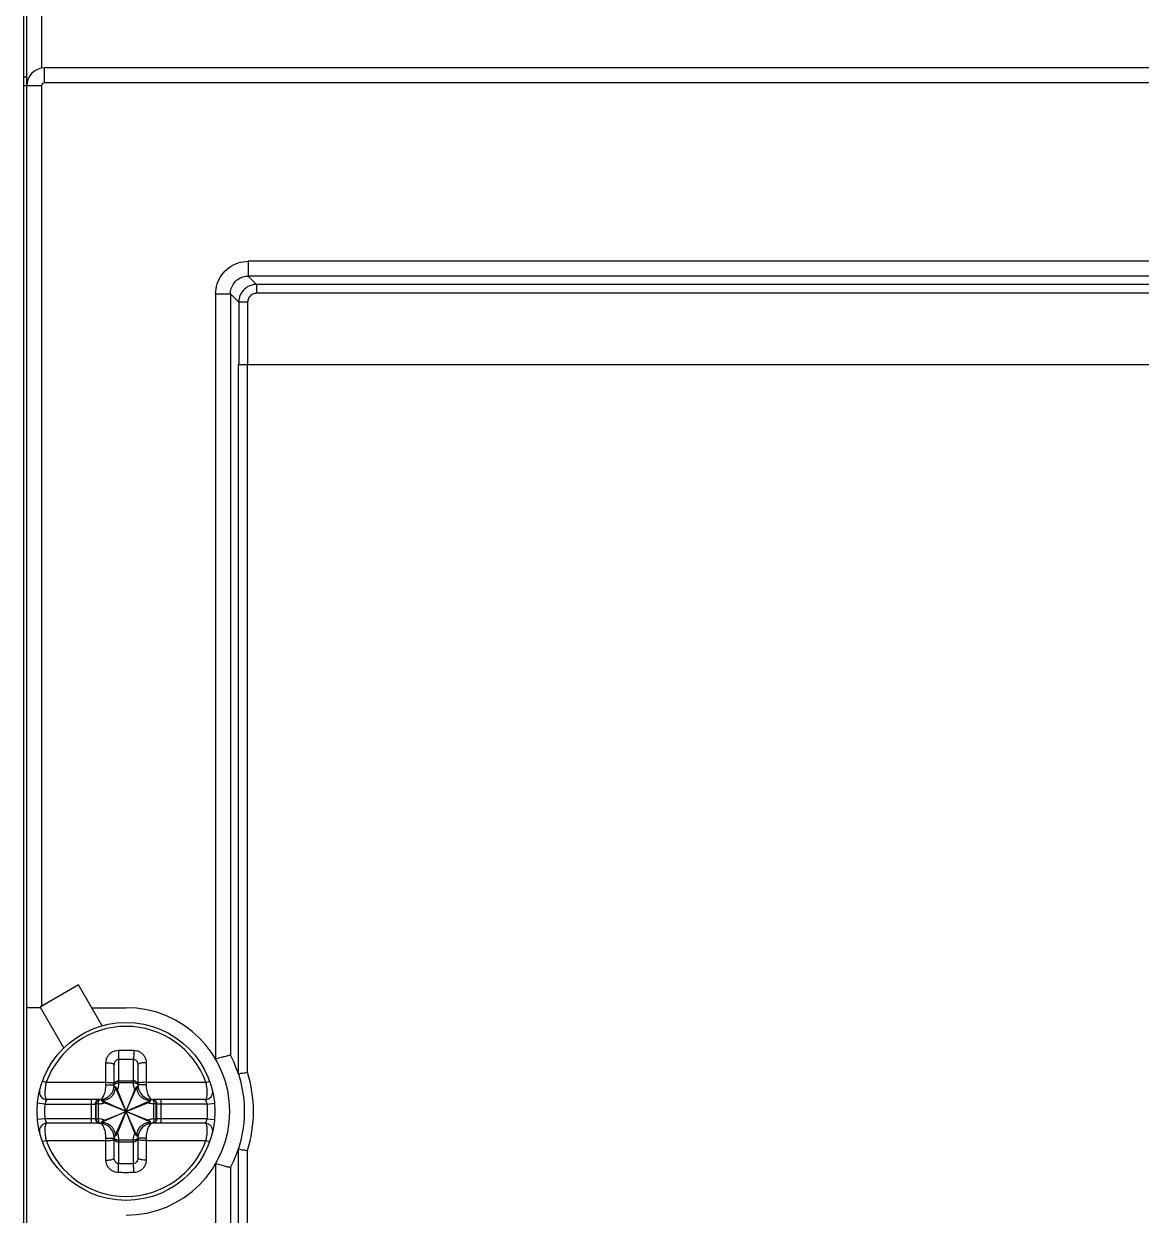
# Model space of a CAD drawing. Header units: millimetres. Extents: x -279 to 279, y -124 to 124.
# Drawn here: x -115.42 to -77.72, y 2.07 to 42.26 of the extents above; entities that cross this region are included whole.
import ezdxf

# ---------------------------------------------------------------- set-up
doc = ezdxf.new("R2010")
doc.units = ezdxf.units.MM

msp = doc.modelspace()

# ---------------------------------------------------------------- linework, layer by layer
for p, q in [((-115.324, -40.632), (-115.324, 45.567)), ((-114.824, 45.567), (-114.824, 40.76)), ((-115.423, -41.532), (-115.423, 45.186)), ((-114.724, 40.268), (-114.724, 40.768)), ((-11.424, 40.768), (-114.724, 40.768)), ((-115.423, 40.467), (-115.324, 40.467)), ((-11.424, 40.268), (-114.724, 40.268)), ((-115.324, 40.167), (-115.423, 40.167)), ((-114.824, 40.168), (-115.324, 40.168)), ((-114.824, 40.168), (-114.824, 9.119)), ((-18.296, 34.247), (-107.854, 34.247)), ((-107.572, 33.466), (-107.853, 33.747)), ((-18.294, 33.747), (-107.853, 33.747)), ((-18.575, 33.466), (-107.572, 33.466)), ((-108.952, 33.148), (-108.453, 33.148)), ((-108.952, 33.145), (-108.952, 7.335)), ((-108.453, 33.148), (-108.453, 7.465)), ((-108.172, 32.867), (-108.453, 33.148)), ((-18.575, 33.166), (-107.576, 33.166)), ((-108.172, 32.867), (-108.17, 30.768)), ((-107.872, 32.867), (-108.172, 32.867)), ((-107.872, 32.867), (-107.872, 30.768)), ((-108.18, 6.838), (-108.18, 30.768)), ((-108.18, 30.768), (-108.17, 30.768)), ((-108.155, 30.768), (-18.294, 30.768)), ((-107.881, 6.887), (-107.881, 30.768)), ((-113.574, 9.84), (-114.873, 9.09)), ((-112.776, 8.457), (-113.574, 9.84)), ((-114.86, 9.068), (-115.324, 9.068)), ((-114.873, 9.09), (-114.075, 7.707)), ((-113.128, 9.068), (-111.974, 9.068)), ((-112.224, 7.33), (-112.224, 6.598)), ((-111.724, 6.598), (-111.724, 7.33)), ((-108.452, 7.465), (-108.452, 7.464)), ((-112.374, 6.468), (-112.374, 7.141)), ((-111.574, 7.141), (-111.574, 6.468)), ((-114.67, 6.549), (-114.793, 6.594)), ((-112.652, 6.468), (-112.374, 6.468)), ((-112.224, 6.59), (-112.224, 6.528)), ((-111.724, 6.59), (-112.224, 6.59)), ((-111.723, 6.528), (-112.224, 6.528)), ((-111.724, 6.528), (-111.724, 6.59)), ((-111.295, 6.468), (-111.574, 6.468)), ((-109.278, 6.549), (-109.155, 6.594)), ((-112.34, 4.743), (-111.607, 6.393)), ((-111.607, 4.743), (-112.34, 6.393)), ((-112.267, 4.834), (-111.68, 6.301)), ((-111.68, 4.834), (-112.267, 6.301)), ((-114.712, 5.818), (-114.961, 5.841)), ((-114.712, 5.818), (-113.008, 5.818)), ((-112.874, 5.968), (-114.646, 5.968)), ((-113.142, 5.168), (-113.142, 5.968)), ((-112.997, 5.318), (-112.997, 5.818)), ((-112.991, 5.819), (-112.991, 5.317)), ((-112.913, 5.819), (-112.991, 5.819)), ((-112.913, 5.819), (-112.913, 5.317)), ((-112.799, 5.201), (-111.148, 5.935)), ((-111.148, 5.201), (-112.799, 5.935)), ((-112.707, 5.275), (-111.24, 5.861)), ((-111.24, 5.275), (-112.707, 5.861)), ((-109.301, 5.968), (-111.074, 5.968)), ((-111.034, 5.317), (-111.034, 5.819)), ((-110.956, 5.819), (-111.034, 5.819)), ((-110.956, 5.317), (-110.956, 5.819)), ((-110.95, 5.818), (-110.95, 5.318)), ((-109.235, 5.818), (-110.939, 5.818)), ((-110.805, 5.968), (-110.805, 5.168)), ((-109.235, 5.818), (-108.986, 5.841)), ((-114.712, 5.318), (-114.961, 5.295)), ((-113.008, 5.318), (-114.712, 5.318)), ((-112.991, 5.317), (-112.913, 5.317)), ((-111.034, 5.317), (-110.956, 5.317)), ((-109.235, 5.318), (-110.939, 5.318)), ((-109.235, 5.318), (-108.986, 5.295)), ((-112.874, 5.168), (-114.646, 5.168)), ((-109.301, 5.168), (-111.074, 5.168)), ((-114.67, 4.586), (-114.793, 4.542)), ((-112.652, 4.668), (-112.374, 4.668)), ((-112.374, 3.994), (-112.374, 4.668)), ((-112.224, 4.608), (-112.224, 4.545)), ((-112.224, 4.608), (-111.723, 4.608)), ((-112.224, 4.545), (-111.724, 4.545)), ((-112.224, 4.538), (-112.224, 3.806)), ((-111.724, 4.545), (-111.724, 4.608)), ((-111.724, 3.806), (-111.724, 4.538)), ((-111.574, 4.668), (-111.574, 3.994)), ((-111.295, 4.668), (-111.574, 4.668)), ((-109.278, 4.586), (-109.155, 4.542)), ((-108.18, -37.632), (-108.18, 4.298)), ((-107.881, -37.632), (-107.881, 4.249)), ((-108.952, 3.801), (-108.952, -38.609)), ((-108.453, 3.671), (-108.453, -38.612)), ((-108.452, 3.671), (-108.452, 3.671))]:
    msp.add_line(p, q)
for points in [[(-108.453, 7.465), (-108.453, 7.465), (-108.452, 7.465), (-108.452, 7.465), (-108.452, 7.465), (-108.452, 7.465), (-108.452, 7.465), (-108.452, 7.465), (-108.452, 7.465)], [(-108.453, 3.671), (-108.453, 3.671), (-108.452, 3.671), (-108.452, 3.671), (-108.452, 3.671), (-108.452, 3.671), (-108.452, 3.671), (-108.452, 3.671), (-108.452, 3.671)]]:
    msp.add_lwpolyline(points)
msp.add_circle((-111.974, 5.568), 3)
for centre, radius, start, end in [((-114.724, 40.168), 0.6, 90, 180), ((-114.724, 40.168), 0.1, 90, 180), ((-111.974, 5.568), 3.5, -90, 90), ((-111.974, 5.568), 2.869, 20.0037, 159.9963), ((-111.974, 5.568), 4, -28.3024, 28.3024), ((-111.974, 5.568), 4.3, -17.8612, 17.8613), ((-112.874, 6.468), 0.5, -90, 0), ((-111.074, 6.468), 0.5, 180, -90), ((-114.646, 6.218), 0.25, 166.328, -90), ((-109.301, 6.218), 0.25, -90, 13.672), ((-111.974, 5.568), 2.75, 174.7841, -174.7841), ((-111.974, 5.568), 2.75, -5.2159, 5.2159), ((-114.646, 4.918), 0.25, 90, -166.328), ((-112.874, 4.668), 0.5, 0, 90), ((-111.074, 4.668), 0.5, 90, 180), ((-109.301, 4.918), 0.25, -13.672, 90), ((-111.974, 5.568), 2.869, -159.9963, -20.0037)]:
    msp.add_arc(centre, radius, start, end)
for points, knots in [([(-108.952, 33.145), (-108.952, 33.259), (-108.917, 33.489), (-108.759, 33.802), (-108.51, 34.052), (-108.198, 34.211), (-107.967, 34.246), (-107.854, 34.247)], [0, 0, 0, 0, 0.340742, 0.686875, 1.034783, 1.380989, 1.721208, 1.721208, 1.721208, 1.721208]), ([(-107.856, 34.247), (-107.856, 34.184), (-107.855, 34.069), (-107.855, 33.917), (-107.853, 33.813), (-107.855, 33.762), (-107.853, 33.747)], [0, 0, 0, 0, 0.1862956, 0.3457623, 0.4554383, 0.4995353, 0.4995353, 0.4995353, 0.4995353]), ([(-108.453, 33.148), (-108.453, 33.209), (-108.433, 33.335), (-108.347, 33.506), (-108.211, 33.642), (-108.04, 33.728), (-107.915, 33.747), (-107.853, 33.747)], [0, 0, 0, 0, 0.1850432, 0.3743131, 0.564405, 0.7535797, 0.9383184, 0.9383184, 0.9383184, 0.9383184]), ([(-107.572, 33.466), (-107.615, 33.466), (-107.705, 33.456), (-107.834, 33.412), (-107.953, 33.336), (-108.052, 33.235), (-108.123, 33.116), (-108.163, 32.991), (-108.172, 32.907), (-108.172, 32.867)], [0, 0, 0, 0, 0.1294934, 0.266502, 0.4073563, 0.5485836, 0.6867645, 0.818265, 0.9393523, 0.9393523, 0.9393523, 0.9393523]), ([(-107.572, 33.466), (-107.572, 33.457), (-107.572, 33.427), (-107.572, 33.364), (-107.572, 33.273), (-107.574, 33.204), (-107.575, 33.166)], [0, 0, 0, 0, 0.0264935, 0.0921096, 0.1876618, 0.2997525, 0.2997525, 0.2997525, 0.2997525]), ([(-107.576, 33.166), (-107.597, 33.166), (-107.641, 33.161), (-107.705, 33.138), (-107.764, 33.101), (-107.813, 33.05), (-107.848, 32.991), (-107.868, 32.929), (-107.872, 32.887), (-107.872, 32.867)], [0, 0, 0, 0, 0.0642759, 0.1323939, 0.2022744, 0.2723046, 0.3408869, 0.4062541, 0.466592, 0.466592, 0.466592, 0.466592]), ([(-112.652, 7.21), (-112.652, 7.246), (-112.642, 7.32), (-112.599, 7.422), (-112.531, 7.51), (-112.443, 7.578), (-112.342, 7.62), (-112.27, 7.631), (-112.234, 7.632)], [0, 0, 0, 0, 0.1098057, 0.2199669, 0.3301188, 0.4394918, 0.54796, 0.6552349, 0.6552349, 0.6552349, 0.6552349]), ([(-112.374, 7.141), (-112.374, 7.157), (-112.37, 7.189), (-112.355, 7.234), (-112.331, 7.273), (-112.299, 7.303), (-112.263, 7.323), (-112.237, 7.329), (-112.224, 7.33)], [0, 0, 0, 0, 0.0478248, 0.0950374, 0.140642, 0.1838674, 0.2247332, 0.2637193, 0.2637193, 0.2637193, 0.2637193]), ([(-112.234, 7.632), (-112.176, 7.633), (-112.06, 7.635), (-111.887, 7.635), (-111.771, 7.633), (-111.713, 7.632)], [0, 0, 0, 0, 0.1736504, 0.3480313, 0.5216824, 0.5216824, 0.5216824, 0.5216824]), ([(-112.234, 7.632), (-112.234, 7.604), (-112.233, 7.546), (-112.231, 7.464), (-112.228, 7.392), (-112.225, 7.348), (-112.224, 7.33)], [0, 0, 0, 0, 0.0855535, 0.1711448, 0.2464505, 0.3023986, 0.3023986, 0.3023986, 0.3023986]), ([(-112.224, 7.33), (-112.168, 7.331), (-112.057, 7.333), (-111.89, 7.333), (-111.779, 7.331), (-111.724, 7.33)], [0, 0, 0, 0, 0.1664766, 0.3334814, 0.5000358, 0.5000358, 0.5000358, 0.5000358]), ([(-111.713, 7.632), (-111.713, 7.604), (-111.714, 7.546), (-111.716, 7.464), (-111.719, 7.392), (-111.722, 7.348), (-111.724, 7.33)], [0, 0, 0, 0, 0.0855532, 0.1711444, 0.2464499, 0.3023976, 0.3023976, 0.3023976, 0.3023976]), ([(-111.724, 7.33), (-111.711, 7.329), (-111.684, 7.323), (-111.648, 7.303), (-111.616, 7.273), (-111.592, 7.234), (-111.577, 7.189), (-111.574, 7.157), (-111.574, 7.141)], [0, 0, 0, 0, 0.0389363, 0.079745, 0.1230044, 0.1686166, 0.2158708, 0.2637194, 0.2637194, 0.2637194, 0.2637194]), ([(-111.713, 7.632), (-111.677, 7.631), (-111.605, 7.62), (-111.504, 7.578), (-111.417, 7.51), (-111.349, 7.422), (-111.305, 7.32), (-111.295, 7.246), (-111.295, 7.21)], [0, 0, 0, 0, 0.1071405, 0.2154647, 0.3249364, 0.4351139, 0.5453754, 0.6552346, 0.6552346, 0.6552346, 0.6552346]), ([(-108.453, 7.465), (-108.468, 7.461), (-108.52, 7.448), (-108.626, 7.421), (-108.777, 7.382), (-108.891, 7.351), (-108.952, 7.335)], [0, 0, 0, 0, 0.0469811, 0.1622253, 0.3268584, 0.5162976, 0.5162976, 0.5162976, 0.5162976]), ([(-112.652, 6.549), (-112.652, 6.617), (-112.652, 6.758), (-112.652, 6.978), (-112.652, 7.13), (-112.652, 7.21)], [0, 0, 0, 0, 0.2031864, 0.4228029, 0.6601804, 0.6601804, 0.6601804, 0.6601804]), ([(-112.652, 7.21), (-112.624, 7.21), (-112.57, 7.21), (-112.495, 7.202), (-112.434, 7.187), (-112.392, 7.171), (-112.374, 7.15), (-112.374, 7.141)], [0, 0, 0, 0, 0.0836628, 0.1615778, 0.2259129, 0.271165, 0.2978123, 0.2978123, 0.2978123, 0.2978123]), ([(-111.295, 7.21), (-111.323, 7.21), (-111.377, 7.21), (-111.452, 7.202), (-111.513, 7.187), (-111.555, 7.171), (-111.574, 7.15), (-111.574, 7.141)], [0, 0, 0, 0, 0.0836627, 0.1615774, 0.2259123, 0.2711642, 0.2978116, 0.2978116, 0.2978116, 0.2978116]), ([(-111.295, 7.21), (-111.295, 7.13), (-111.295, 6.978), (-111.295, 6.758), (-111.295, 6.617), (-111.295, 6.549)], [0, 0, 0, 0, 0.2381418, 0.4575888, 0.6601804, 0.6601804, 0.6601804, 0.6601804]), ([(-108.18, 6.838), (-108.176, 6.824), (-108.104, 6.87), (-108.022, 6.854), (-107.93, 6.879), (-107.881, 6.887)], [0, 0, 0, 0, 0.0438088, 0.1535053, 0.3036816, 0.3036816, 0.3036816, 0.3036816]), ([(-114.67, 6.549), (-114.679, 6.509), (-114.694, 6.429), (-114.709, 6.311), (-114.715, 6.202), (-114.712, 6.108), (-114.699, 6.036), (-114.682, 5.986), (-114.656, 5.968), (-114.646, 5.968)], [0, 0, 0, 0, 0.1235728, 0.2445592, 0.3560264, 0.4513325, 0.5252916, 0.5755898, 0.6074797, 0.6074797, 0.6074797, 0.6074797]), ([(-112.652, 6.549), (-112.727, 6.549), (-112.882, 6.549), (-113.122, 6.549), (-113.382, 6.549), (-113.667, 6.549), (-113.979, 6.549), (-114.316, 6.549), (-114.549, 6.549), (-114.67, 6.549)], [0, 0, 0, 0, 0.226677, 0.462883, 0.720889, 1.006032, 1.318365, 1.65611, 2.01782, 2.01782, 2.01782, 2.01782]), ([(-112.874, 5.968), (-112.856, 5.968), (-112.817, 5.981), (-112.769, 6.026), (-112.728, 6.092), (-112.694, 6.174), (-112.67, 6.267), (-112.655, 6.366), (-112.652, 6.434), (-112.652, 6.468)], [0, 0, 0, 0, 0.0524925, 0.117083, 0.1951302, 0.2843041, 0.3811799, 0.4817579, 0.5846488, 0.5846488, 0.5846488, 0.5846488]), ([(-112.652, 6.549), (-112.624, 6.55), (-112.57, 6.549), (-112.496, 6.545), (-112.434, 6.536), (-112.397, 6.528), (-112.374, 6.515), (-112.374, 6.509)], [0, 0, 0, 0, 0.0836565, 0.1612525, 0.224407, 0.2666916, 0.2861967, 0.2861967, 0.2861967, 0.2861967]), ([(-112.652, 6.468), (-112.652, 6.482), (-112.652, 6.509), (-112.652, 6.536), (-112.652, 6.549)], [0, 0, 0, 0, 0.04087318, 0.081449, 0.081449, 0.081449, 0.081449]), ([(-112.374, 6.462), (-112.373, 6.47), (-112.369, 6.48), (-112.362, 6.487), (-112.36, 6.489)], [0, 0, 0, 0, 0.02191237, 0.03052101, 0.03052101, 0.03052101, 0.03052101]), ([(-112.372, 6.485), (-112.37, 6.496), (-112.365, 6.513), (-112.357, 6.528), (-112.353, 6.533)], [0, 0, 0, 0, 0.03428379, 0.05182174, 0.05182174, 0.05182174, 0.05182174]), ([(-112.37, 6.489), (-112.369, 6.493), (-112.366, 6.502), (-112.362, 6.51), (-112.36, 6.514)], [0, 0, 0, 0, 0.01378514, 0.02765049, 0.02765049, 0.02765049, 0.02765049]), ([(-112.353, 6.533), (-112.347, 6.543), (-112.326, 6.566), (-112.281, 6.591), (-112.243, 6.598), (-112.224, 6.598)], [0, 0, 0, 0, 0.0359462, 0.0921698, 0.1504178, 0.1504178, 0.1504178, 0.1504178]), ([(-112.353, 6.526), (-112.351, 6.53), (-112.339, 6.546), (-112.312, 6.568), (-112.27, 6.586), (-112.239, 6.591), (-112.224, 6.59)], [0, 0, 0, 0, 0.0142204, 0.0579784, 0.1035325, 0.1499962, 0.1499962, 0.1499962, 0.1499962]), ([(-112.353, 6.496), (-112.351, 6.498), (-112.338, 6.506), (-112.31, 6.518), (-112.269, 6.526), (-112.239, 6.528), (-112.224, 6.528)], [0, 0, 0, 0, 0.0103374, 0.0465112, 0.0892018, 0.1354947, 0.1354947, 0.1354947, 0.1354947]), ([(-112.224, 6.528), (-112.224, 6.502), (-112.228, 6.45), (-112.242, 6.374), (-112.258, 6.325), (-112.267, 6.301)], [0, 0, 0, 0, 0.0774682, 0.154588, 0.2314006, 0.2314006, 0.2314006, 0.2314006]), ([(-112.224, 6.598), (-112.224, 6.597), (-112.224, 6.594), (-112.224, 6.592), (-112.224, 6.59)], [0, 0, 0, 0, 0.003688552, 0.007377923, 0.007377923, 0.007377923, 0.007377923]), ([(-111.724, 6.59), (-111.724, 6.592), (-111.724, 6.594), (-111.724, 6.597), (-111.724, 6.598)], [0, 0, 0, 0, 0.003689407, 0.007377939, 0.007377939, 0.007377939, 0.007377939]), ([(-111.594, 6.533), (-111.6, 6.543), (-111.621, 6.566), (-111.666, 6.591), (-111.704, 6.598), (-111.724, 6.598)], [0, 0, 0, 0, 0.0359462, 0.0921698, 0.1504178, 0.1504178, 0.1504178, 0.1504178]), ([(-111.594, 6.527), (-111.597, 6.531), (-111.608, 6.546), (-111.635, 6.568), (-111.677, 6.586), (-111.708, 6.591), (-111.724, 6.59)], [0, 0, 0, 0, 0.0141573, 0.0577532, 0.1031411, 0.1496209, 0.1496209, 0.1496209, 0.1496209]), ([(-111.594, 6.495), (-111.596, 6.497), (-111.609, 6.506), (-111.637, 6.518), (-111.678, 6.526), (-111.708, 6.527), (-111.724, 6.528)], [0, 0, 0, 0, 0.0103421, 0.046671, 0.0894882, 0.1357595, 0.1357595, 0.1357595, 0.1357595]), ([(-111.68, 6.301), (-111.689, 6.325), (-111.705, 6.374), (-111.72, 6.45), (-111.723, 6.502), (-111.723, 6.528)], [0, 0, 0, 0, 0.076826, 0.1539298, 0.2313993, 0.2313993, 0.2313993, 0.2313993]), ([(-111.575, 6.485), (-111.577, 6.496), (-111.582, 6.513), (-111.59, 6.528), (-111.594, 6.533)], [0, 0, 0, 0, 0.03428379, 0.05182174, 0.05182174, 0.05182174, 0.05182174]), ([(-111.577, 6.489), (-111.578, 6.493), (-111.581, 6.502), (-111.585, 6.511), (-111.587, 6.515)], [0, 0, 0, 0, 0.01365938, 0.02745435, 0.02745435, 0.02745435, 0.02745435]), ([(-111.574, 6.462), (-111.574, 6.47), (-111.578, 6.48), (-111.584, 6.487), (-111.586, 6.489)], [0, 0, 0, 0, 0.0217285, 0.03022503, 0.03022503, 0.03022503, 0.03022503]), ([(-111.295, 6.549), (-111.323, 6.55), (-111.377, 6.549), (-111.451, 6.545), (-111.514, 6.536), (-111.551, 6.528), (-111.574, 6.515), (-111.574, 6.509)], [0, 0, 0, 0, 0.0836553, 0.1612503, 0.2244043, 0.2666891, 0.2861948, 0.2861948, 0.2861948, 0.2861948]), ([(-111.295, 6.549), (-111.295, 6.536), (-111.295, 6.509), (-111.295, 6.482), (-111.295, 6.468)], [0, 0, 0, 0, 0.04057582, 0.081449, 0.081449, 0.081449, 0.081449]), ([(-109.278, 6.549), (-109.383, 6.549), (-109.589, 6.549), (-109.889, 6.549), (-110.169, 6.549), (-110.431, 6.549), (-110.672, 6.549), (-110.893, 6.549), (-111.099, 6.549), (-111.231, 6.549), (-111.295, 6.549)], [0, 0, 0, 0, 0.317355, 0.617063, 0.898371, 1.160025, 1.401105, 1.621632, 1.824629, 2.01782, 2.01782, 2.01782, 2.01782]), ([(-111.295, 6.468), (-111.295, 6.434), (-111.292, 6.366), (-111.277, 6.267), (-111.253, 6.174), (-111.22, 6.092), (-111.178, 6.026), (-111.13, 5.981), (-111.091, 5.968), (-111.074, 5.968)], [0, 0, 0, 0, 0.1028909, 0.2034689, 0.3003448, 0.3895186, 0.4675659, 0.5321559, 0.5846489, 0.5846489, 0.5846489, 0.5846489]), ([(-109.301, 5.968), (-109.291, 5.968), (-109.265, 5.986), (-109.248, 6.036), (-109.236, 6.108), (-109.233, 6.202), (-109.238, 6.311), (-109.253, 6.429), (-109.269, 6.509), (-109.278, 6.549)], [0, 0, 0, 0, 0.0318858, 0.0821635, 0.1560971, 0.2514174, 0.3629358, 0.4839241, 0.6074801, 0.6074801, 0.6074801, 0.6074801]), ([(-112.344, 6.393), (-112.342, 6.362), (-112.345, 6.302), (-112.369, 6.219), (-112.404, 6.149), (-112.445, 6.092), (-112.489, 6.047), (-112.534, 6.012), (-112.579, 5.986), (-112.621, 5.966), (-112.664, 5.952), (-112.707, 5.942), (-112.752, 5.937), (-112.783, 5.937), (-112.799, 5.938)], [0, 0, 0, 0, 0.0938287, 0.1793635, 0.2565216, 0.3261378, 0.3893163, 0.4459716, 0.4967598, 0.5432983, 0.5873596, 0.6307739, 0.6753898, 0.7230868, 0.7230868, 0.7230868, 0.7230868]), ([(-112.343, 6.393), (-112.35, 6.393), (-112.361, 6.392), (-112.374, 6.39), (-112.38, 6.385), (-112.381, 6.383)], [0, 0, 0, 0, 0.01982656, 0.03310502, 0.0405854, 0.0405854, 0.0405854, 0.0405854]), ([(-112.267, 6.301), (-112.271, 6.311), (-112.279, 6.33), (-112.293, 6.354), (-112.308, 6.373), (-112.323, 6.387), (-112.335, 6.392), (-112.34, 6.393)], [0, 0, 0, 0, 0.0317573, 0.0600928, 0.0842418, 0.1044154, 0.1210995, 0.1210995, 0.1210995, 0.1210995]), ([(-111.607, 6.393), (-111.612, 6.392), (-111.624, 6.387), (-111.639, 6.373), (-111.654, 6.354), (-111.668, 6.33), (-111.676, 6.311), (-111.68, 6.301)], [0, 0, 0, 0, 0.0166543, 0.0368369, 0.0609853, 0.0893813, 0.1210997, 0.1210997, 0.1210997, 0.1210997]), ([(-111.148, 5.938), (-111.179, 5.937), (-111.239, 5.94), (-111.321, 5.963), (-111.391, 5.997), (-111.448, 6.038), (-111.493, 6.082), (-111.528, 6.127), (-111.555, 6.171), (-111.575, 6.214), (-111.589, 6.257), (-111.599, 6.301), (-111.604, 6.346), (-111.604, 6.377), (-111.603, 6.393)], [0, 0, 0, 0, 0.09286, 0.1779133, 0.2548012, 0.3242883, 0.3874546, 0.4441567, 0.4950951, 0.5418647, 0.5862252, 0.629993, 0.6749988, 0.7231162, 0.7231162, 0.7231162, 0.7231162]), ([(-111.566, 6.383), (-111.567, 6.385), (-111.573, 6.39), (-111.586, 6.392), (-111.597, 6.393), (-111.603, 6.393)], [0, 0, 0, 0, 0.00743743, 0.02062358, 0.04002973, 0.04002973, 0.04002973, 0.04002973]), ([(-114.646, 5.968), (-114.646, 5.967), (-114.648, 5.964), (-114.651, 5.959), (-114.656, 5.951), (-114.663, 5.94), (-114.671, 5.925), (-114.681, 5.905), (-114.692, 5.88), (-114.703, 5.851), (-114.709, 5.829), (-114.712, 5.818)], [0, 0, 0, 0, 0.0039486, 0.0094157, 0.0182851, 0.0310674, 0.0483578, 0.0705441, 0.0977069, 0.1294594, 0.1648516, 0.1648516, 0.1648516, 0.1648516]), ([(-113.008, 5.818), (-113.008, 5.837), (-113.001, 5.876), (-112.972, 5.926), (-112.927, 5.96), (-112.891, 5.968), (-112.874, 5.968)], [0, 0, 0, 0, 0.0583066, 0.1150187, 0.169396, 0.2220596, 0.2220596, 0.2220596, 0.2220596]), ([(-113.008, 5.818), (-113.006, 5.818), (-113.002, 5.818), (-112.999, 5.818), (-112.997, 5.818)], [0, 0, 0, 0, 0.0059425, 0.01055146, 0.01055146, 0.01055146, 0.01055146]), ([(-112.997, 5.818), (-112.997, 5.837), (-112.99, 5.876), (-112.963, 5.92), (-112.938, 5.94), (-112.928, 5.947)], [0, 0, 0, 0, 0.057279, 0.1140206, 0.1515661, 0.1515661, 0.1515661, 0.1515661]), ([(-112.997, 5.818), (-112.996, 5.818), (-112.994, 5.818), (-112.992, 5.818), (-112.991, 5.819)], [0, 0, 0, 0, 0.003170856, 0.006342518, 0.006342518, 0.006342518, 0.006342518]), ([(-112.991, 5.819), (-112.991, 5.834), (-112.987, 5.864), (-112.967, 5.906), (-112.943, 5.932), (-112.926, 5.944), (-112.922, 5.947)], [0, 0, 0, 0, 0.045733, 0.0912046, 0.1362217, 0.1511912, 0.1511912, 0.1511912, 0.1511912]), ([(-112.928, 5.947), (-112.923, 5.95), (-112.905, 5.959), (-112.886, 5.965), (-112.873, 5.967)], [0, 0, 0, 0, 0.01869933, 0.05823713, 0.05823713, 0.05823713, 0.05823713]), ([(-112.922, 5.947), (-112.914, 5.952), (-112.896, 5.961), (-112.877, 5.966), (-112.867, 5.967)], [0, 0, 0, 0, 0.02967942, 0.05925893, 0.05925893, 0.05925893, 0.05925893]), ([(-112.913, 5.819), (-112.914, 5.834), (-112.913, 5.863), (-112.905, 5.904), (-112.893, 5.937), (-112.877, 5.959), (-112.864, 5.966), (-112.859, 5.967)], [0, 0, 0, 0, 0.0458114, 0.0879665, 0.1236543, 0.1515153, 0.1664746, 0.1664746, 0.1664746, 0.1664746]), ([(-112.913, 5.819), (-112.89, 5.82), (-112.843, 5.824), (-112.774, 5.838), (-112.729, 5.853), (-112.707, 5.861)], [0, 0, 0, 0, 0.0707814, 0.1412402, 0.2113736, 0.2113736, 0.2113736, 0.2113736]), ([(-112.799, 5.938), (-112.799, 5.944), (-112.798, 5.956), (-112.795, 5.968), (-112.791, 5.975), (-112.788, 5.975)], [0, 0, 0, 0, 0.01950644, 0.03272134, 0.04016497, 0.04016497, 0.04016497, 0.04016497]), ([(-112.799, 5.935), (-112.798, 5.929), (-112.793, 5.917), (-112.779, 5.902), (-112.759, 5.887), (-112.735, 5.873), (-112.717, 5.865), (-112.707, 5.861)], [0, 0, 0, 0, 0.0167142, 0.0370614, 0.0611929, 0.089436, 0.1210992, 0.1210992, 0.1210992, 0.1210992]), ([(-111.24, 5.861), (-111.23, 5.865), (-111.212, 5.873), (-111.188, 5.888), (-111.168, 5.902), (-111.154, 5.918), (-111.149, 5.929), (-111.148, 5.935)], [0, 0, 0, 0, 0.0317324, 0.0600985, 0.0842445, 0.1044157, 0.1210998, 0.1210998, 0.1210998, 0.1210998]), ([(-111.034, 5.819), (-111.057, 5.82), (-111.104, 5.824), (-111.174, 5.838), (-111.218, 5.853), (-111.24, 5.861)], [0, 0, 0, 0, 0.0707729, 0.1411727, 0.2113666, 0.2113666, 0.2113666, 0.2113666]), ([(-111.159, 5.975), (-111.156, 5.975), (-111.152, 5.968), (-111.149, 5.956), (-111.149, 5.945), (-111.148, 5.938)], [0, 0, 0, 0, 0.00743598, 0.02059398, 0.04016598, 0.04016598, 0.04016598, 0.04016598]), ([(-111.095, 5.968), (-111.087, 5.968), (-111.078, 5.963), (-111.07, 5.957), (-111.068, 5.955)], [0, 0, 0, 0, 0.02169078, 0.03019587, 0.03019587, 0.03019587, 0.03019587]), ([(-111.074, 5.968), (-111.056, 5.968), (-111.02, 5.96), (-110.975, 5.926), (-110.946, 5.876), (-110.939, 5.837), (-110.939, 5.818)], [0, 0, 0, 0, 0.0526637, 0.1070409, 0.163753, 0.2220596, 0.2220596, 0.2220596, 0.2220596]), ([(-111.062, 5.947), (-111.06, 5.945), (-111.052, 5.932), (-111.042, 5.904), (-111.034, 5.863), (-111.033, 5.834), (-111.034, 5.819)], [0, 0, 0, 0, 0.0102006, 0.0458885, 0.0880436, 0.133855, 0.133855, 0.133855, 0.133855]), ([(-111.053, 5.962), (-111.047, 5.96), (-111.036, 5.956), (-111.025, 5.95), (-111.019, 5.947)], [0, 0, 0, 0, 0.01863896, 0.03733829, 0.03733829, 0.03733829, 0.03733829]), ([(-111.025, 5.947), (-111.021, 5.944), (-111.004, 5.932), (-110.98, 5.906), (-110.961, 5.864), (-110.956, 5.834), (-110.956, 5.819)], [0, 0, 0, 0, 0.0149696, 0.0599866, 0.1054583, 0.1511912, 0.1511912, 0.1511912, 0.1511912]), ([(-111.019, 5.947), (-111.009, 5.94), (-110.984, 5.92), (-110.957, 5.876), (-110.95, 5.837), (-110.95, 5.818)], [0, 0, 0, 0, 0.0375455, 0.094287, 0.1515661, 0.1515661, 0.1515661, 0.1515661]), ([(-110.95, 5.818), (-110.951, 5.818), (-110.953, 5.818), (-110.955, 5.818), (-110.956, 5.819)], [0, 0, 0, 0, 0.003170864, 0.006342517, 0.006342517, 0.006342517, 0.006342517]), ([(-110.939, 5.818), (-110.941, 5.818), (-110.945, 5.818), (-110.948, 5.818), (-110.95, 5.818)], [0, 0, 0, 0, 0.00592009, 0.01055163, 0.01055163, 0.01055163, 0.01055163]), ([(-109.235, 5.818), (-109.238, 5.829), (-109.244, 5.851), (-109.255, 5.88), (-109.266, 5.905), (-109.276, 5.925), (-109.284, 5.94), (-109.291, 5.951), (-109.296, 5.959), (-109.299, 5.964), (-109.301, 5.967), (-109.301, 5.968)], [0, 0, 0, 0, 0.0352605, 0.0669405, 0.0940745, 0.116274, 0.1336148, 0.1464625, 0.155371, 0.16099, 0.1648517, 0.1648517, 0.1648517, 0.1648517]), ([(-114.712, 5.318), (-114.709, 5.306), (-114.703, 5.285), (-114.692, 5.255), (-114.681, 5.231), (-114.671, 5.211), (-114.663, 5.196), (-114.656, 5.185), (-114.651, 5.177), (-114.648, 5.172), (-114.646, 5.169), (-114.646, 5.168)], [0, 0, 0, 0, 0.0353923, 0.0671447, 0.0943075, 0.1164939, 0.1337842, 0.1465665, 0.1554359, 0.1609031, 0.1648516, 0.1648516, 0.1648516, 0.1648516]), ([(-112.997, 5.318), (-112.999, 5.318), (-113.002, 5.318), (-113.006, 5.318), (-113.008, 5.318)], [0, 0, 0, 0, 0.00460895, 0.01055146, 0.01055146, 0.01055146, 0.01055146]), ([(-113.008, 5.318), (-113.008, 5.299), (-113.001, 5.26), (-112.972, 5.21), (-112.927, 5.176), (-112.891, 5.168), (-112.874, 5.168)], [0, 0, 0, 0, 0.0583059, 0.1150177, 0.1693952, 0.2220596, 0.2220596, 0.2220596, 0.2220596]), ([(-112.991, 5.317), (-112.992, 5.317), (-112.994, 5.317), (-112.996, 5.318), (-112.997, 5.318)], [0, 0, 0, 0, 0.003171706, 0.006342511, 0.006342511, 0.006342511, 0.006342511]), ([(-112.997, 5.318), (-112.997, 5.299), (-112.99, 5.26), (-112.963, 5.216), (-112.938, 5.196), (-112.928, 5.189)], [0, 0, 0, 0, 0.0572789, 0.1140203, 0.1515658, 0.1515658, 0.1515658, 0.1515658]), ([(-112.991, 5.317), (-112.991, 5.302), (-112.987, 5.272), (-112.967, 5.23), (-112.943, 5.204), (-112.927, 5.192), (-112.922, 5.19)], [0, 0, 0, 0, 0.045665, 0.0910333, 0.13595, 0.1508712, 0.1508712, 0.1508712, 0.1508712]), ([(-112.707, 5.275), (-112.74, 5.287), (-112.808, 5.307), (-112.878, 5.316), (-112.913, 5.317)], [0, 0, 0, 0, 0.1053394, 0.2111984, 0.2111984, 0.2111984, 0.2111984]), ([(-112.913, 5.317), (-112.913, 5.302), (-112.913, 5.273), (-112.905, 5.232), (-112.893, 5.199), (-112.877, 5.177), (-112.864, 5.17), (-112.86, 5.169)], [0, 0, 0, 0, 0.0458653, 0.0880909, 0.1238551, 0.1516436, 0.166229, 0.166229, 0.166229, 0.166229]), ([(-112.707, 5.275), (-112.717, 5.271), (-112.735, 5.262), (-112.76, 5.248), (-112.779, 5.234), (-112.793, 5.218), (-112.798, 5.207), (-112.799, 5.201)], [0, 0, 0, 0, 0.0316796, 0.0600381, 0.08418, 0.1044267, 0.1211, 0.1211, 0.1211, 0.1211]), ([(-111.034, 5.317), (-111.057, 5.316), (-111.104, 5.312), (-111.174, 5.297), (-111.218, 5.283), (-111.24, 5.275)], [0, 0, 0, 0, 0.0707814, 0.1412402, 0.2113736, 0.2113736, 0.2113736, 0.2113736]), ([(-111.148, 5.201), (-111.149, 5.207), (-111.155, 5.218), (-111.168, 5.234), (-111.188, 5.248), (-111.212, 5.262), (-111.23, 5.271), (-111.24, 5.275)], [0, 0, 0, 0, 0.0167144, 0.0370631, 0.0611946, 0.0894349, 0.1210992, 0.1210992, 0.1210992, 0.1210992]), ([(-111.034, 5.317), (-111.033, 5.302), (-111.034, 5.273), (-111.042, 5.232), (-111.054, 5.199), (-111.07, 5.177), (-111.083, 5.17), (-111.088, 5.169)], [0, 0, 0, 0, 0.0458114, 0.0879665, 0.1236543, 0.1515153, 0.1664746, 0.1664746, 0.1664746, 0.1664746]), ([(-110.939, 5.318), (-110.939, 5.299), (-110.946, 5.26), (-110.975, 5.21), (-111.02, 5.176), (-111.056, 5.168), (-111.074, 5.168)], [0, 0, 0, 0, 0.0583066, 0.1150187, 0.169396, 0.2220596, 0.2220596, 0.2220596, 0.2220596]), ([(-110.956, 5.317), (-110.956, 5.302), (-110.961, 5.272), (-110.98, 5.23), (-111.004, 5.204), (-111.021, 5.192), (-111.025, 5.189)], [0, 0, 0, 0, 0.045733, 0.0912046, 0.1362217, 0.1511912, 0.1511912, 0.1511912, 0.1511912]), ([(-110.95, 5.318), (-110.95, 5.299), (-110.957, 5.26), (-110.984, 5.216), (-111.009, 5.196), (-111.019, 5.189)], [0, 0, 0, 0, 0.057279, 0.1140206, 0.1515661, 0.1515661, 0.1515661, 0.1515661]), ([(-110.95, 5.318), (-110.951, 5.318), (-110.953, 5.317), (-110.955, 5.317), (-110.956, 5.317)], [0, 0, 0, 0, 0.003170856, 0.006342518, 0.006342518, 0.006342518, 0.006342518]), ([(-110.939, 5.318), (-110.941, 5.318), (-110.945, 5.318), (-110.948, 5.318), (-110.95, 5.318)], [0, 0, 0, 0, 0.0059425, 0.01055146, 0.01055146, 0.01055146, 0.01055146]), ([(-109.301, 5.168), (-109.301, 5.169), (-109.299, 5.172), (-109.296, 5.177), (-109.291, 5.185), (-109.284, 5.196), (-109.276, 5.211), (-109.266, 5.231), (-109.255, 5.255), (-109.244, 5.285), (-109.238, 5.306), (-109.235, 5.318)], [0, 0, 0, 0, 0.0039486, 0.0094157, 0.0182851, 0.0310674, 0.0483578, 0.0705441, 0.0977069, 0.1294594, 0.1648516, 0.1648516, 0.1648516, 0.1648516]), ([(-114.646, 5.168), (-114.656, 5.168), (-114.682, 5.15), (-114.699, 5.1), (-114.712, 5.028), (-114.715, 4.934), (-114.709, 4.825), (-114.694, 4.707), (-114.679, 4.627), (-114.67, 4.586)], [0, 0, 0, 0, 0.0318858, 0.0821635, 0.1560971, 0.2514174, 0.3629358, 0.4839241, 0.6074801, 0.6074801, 0.6074801, 0.6074801]), ([(-112.928, 5.189), (-112.923, 5.186), (-112.905, 5.177), (-112.886, 5.171), (-112.873, 5.169)], [0, 0, 0, 0, 0.01869931, 0.05823716, 0.05823716, 0.05823716, 0.05823716]), ([(-112.922, 5.19), (-112.914, 5.184), (-112.896, 5.175), (-112.877, 5.17), (-112.867, 5.169)], [0, 0, 0, 0, 0.02967141, 0.05921905, 0.05921905, 0.05921905, 0.05921905]), ([(-112.652, 4.668), (-112.652, 4.702), (-112.655, 4.77), (-112.67, 4.869), (-112.694, 4.962), (-112.728, 5.044), (-112.769, 5.11), (-112.817, 5.155), (-112.856, 5.168), (-112.874, 5.168)], [0, 0, 0, 0, 0.1028909, 0.2034689, 0.3003448, 0.3895186, 0.4675659, 0.5321559, 0.584649, 0.584649, 0.584649, 0.584649]), ([(-112.799, 5.198), (-112.768, 5.199), (-112.708, 5.196), (-112.626, 5.173), (-112.556, 5.139), (-112.499, 5.098), (-112.454, 5.053), (-112.419, 5.009), (-112.392, 4.964), (-112.372, 4.921), (-112.358, 4.879), (-112.348, 4.835), (-112.343, 4.79), (-112.343, 4.759), (-112.344, 4.743)], [0, 0, 0, 0, 0.0928686, 0.177922, 0.2548099, 0.3242971, 0.3874633, 0.4441655, 0.4951039, 0.5418735, 0.586234, 0.6300018, 0.6750076, 0.7232211, 0.7232211, 0.7232211, 0.7232211]), ([(-112.788, 5.161), (-112.791, 5.161), (-112.795, 5.167), (-112.798, 5.18), (-112.798, 5.191), (-112.799, 5.198)], [0, 0, 0, 0, 0.00741749, 0.02055169, 0.04016923, 0.04016923, 0.04016923, 0.04016923]), ([(-112.34, 4.743), (-112.335, 4.744), (-112.323, 4.749), (-112.308, 4.763), (-112.293, 4.782), (-112.279, 4.806), (-112.271, 4.825), (-112.267, 4.834)], [0, 0, 0, 0, 0.0166543, 0.0368369, 0.0609853, 0.0893813, 0.1210997, 0.1210997, 0.1210997, 0.1210997]), ([(-112.267, 4.834), (-112.258, 4.811), (-112.242, 4.762), (-112.228, 4.686), (-112.224, 4.634), (-112.224, 4.608)], [0, 0, 0, 0, 0.076826, 0.1539298, 0.2313993, 0.2313993, 0.2313993, 0.2313993]), ([(-111.723, 4.608), (-111.723, 4.634), (-111.72, 4.686), (-111.705, 4.762), (-111.689, 4.811), (-111.68, 4.834)], [0, 0, 0, 0, 0.0774682, 0.154588, 0.2314006, 0.2314006, 0.2314006, 0.2314006]), ([(-111.68, 4.834), (-111.675, 4.822), (-111.665, 4.8), (-111.647, 4.772), (-111.629, 4.752), (-111.614, 4.744), (-111.607, 4.743)], [0, 0, 0, 0, 0.0391246, 0.0726548, 0.0995837, 0.1209714, 0.1209714, 0.1209714, 0.1209714]), ([(-111.603, 4.743), (-111.605, 4.774), (-111.602, 4.834), (-111.578, 4.917), (-111.544, 4.987), (-111.502, 5.043), (-111.458, 5.089), (-111.413, 5.124), (-111.369, 5.15), (-111.326, 5.17), (-111.283, 5.184), (-111.24, 5.194), (-111.195, 5.199), (-111.164, 5.199), (-111.148, 5.198)], [0, 0, 0, 0, 0.0938219, 0.1793572, 0.2565156, 0.3261314, 0.3893097, 0.4459654, 0.4967539, 0.5432923, 0.5873537, 0.6307681, 0.6753837, 0.7230769, 0.7230769, 0.7230769, 0.7230769]), ([(-111.074, 5.168), (-111.091, 5.168), (-111.13, 5.155), (-111.178, 5.11), (-111.22, 5.044), (-111.253, 4.962), (-111.277, 4.869), (-111.292, 4.77), (-111.295, 4.702), (-111.295, 4.668)], [0, 0, 0, 0, 0.0524925, 0.117083, 0.1951302, 0.2843041, 0.3811799, 0.4817579, 0.5846488, 0.5846488, 0.5846488, 0.5846488]), ([(-111.159, 5.161), (-111.156, 5.161), (-111.152, 5.168), (-111.149, 5.18), (-111.149, 5.191), (-111.148, 5.198)], [0, 0, 0, 0, 0.00744721, 0.02063901, 0.04005219, 0.04005219, 0.04005219, 0.04005219]), ([(-111.025, 5.189), (-111.033, 5.184), (-111.051, 5.175), (-111.071, 5.17), (-111.08, 5.169)], [0, 0, 0, 0, 0.02967942, 0.05925893, 0.05925893, 0.05925893, 0.05925893]), ([(-111.019, 5.189), (-111.025, 5.186), (-111.042, 5.177), (-111.061, 5.171), (-111.074, 5.169)], [0, 0, 0, 0, 0.01869932, 0.05823713, 0.05823713, 0.05823713, 0.05823713]), ([(-109.278, 4.586), (-109.269, 4.627), (-109.253, 4.707), (-109.238, 4.825), (-109.233, 4.934), (-109.236, 5.028), (-109.248, 5.1), (-109.265, 5.15), (-109.291, 5.168), (-109.301, 5.168)], [0, 0, 0, 0, 0.1235728, 0.2445592, 0.3560264, 0.4513325, 0.5252916, 0.5755898, 0.6074797, 0.6074797, 0.6074797, 0.6074797]), ([(-114.67, 4.586), (-114.564, 4.586), (-114.358, 4.586), (-114.059, 4.586), (-113.778, 4.586), (-113.516, 4.586), (-113.275, 4.586), (-113.054, 4.586), (-112.848, 4.586), (-112.716, 4.586), (-112.652, 4.586)], [0, 0, 0, 0, 0.317355, 0.617063, 0.898371, 1.160025, 1.401105, 1.621632, 1.824629, 2.01782, 2.01782, 2.01782, 2.01782]), ([(-112.652, 4.586), (-112.652, 4.6), (-112.652, 4.627), (-112.652, 4.654), (-112.652, 4.668)], [0, 0, 0, 0, 0.04057582, 0.081449, 0.081449, 0.081449, 0.081449]), ([(-112.652, 4.586), (-112.624, 4.586), (-112.57, 4.587), (-112.496, 4.591), (-112.434, 4.6), (-112.397, 4.608), (-112.374, 4.621), (-112.374, 4.627)], [0, 0, 0, 0, 0.0836553, 0.1612503, 0.2244043, 0.2666891, 0.2861948, 0.2861948, 0.2861948, 0.2861948]), ([(-112.652, 3.926), (-112.652, 4.006), (-112.652, 4.158), (-112.652, 4.378), (-112.652, 4.519), (-112.652, 4.586)], [0, 0, 0, 0, 0.2380856, 0.457554, 0.6601804, 0.6601804, 0.6601804, 0.6601804]), ([(-112.381, 4.753), (-112.38, 4.751), (-112.374, 4.746), (-112.361, 4.744), (-112.35, 4.743), (-112.344, 4.743)], [0, 0, 0, 0, 0.00743743, 0.02062358, 0.04002972, 0.04002972, 0.04002972, 0.04002972]), ([(-112.374, 4.674), (-112.373, 4.666), (-112.369, 4.656), (-112.363, 4.649), (-112.361, 4.647)], [0, 0, 0, 0, 0.0217285, 0.03022503, 0.03022503, 0.03022503, 0.03022503]), ([(-112.372, 4.651), (-112.37, 4.64), (-112.365, 4.623), (-112.357, 4.608), (-112.353, 4.603)], [0, 0, 0, 0, 0.03428379, 0.05182173, 0.05182173, 0.05182173, 0.05182173]), ([(-112.37, 4.647), (-112.369, 4.642), (-112.366, 4.634), (-112.362, 4.625), (-112.36, 4.621)], [0, 0, 0, 0, 0.01365939, 0.02745435, 0.02745435, 0.02745435, 0.02745435]), ([(-112.353, 4.641), (-112.351, 4.638), (-112.338, 4.63), (-112.31, 4.618), (-112.269, 4.61), (-112.239, 4.609), (-112.224, 4.608)], [0, 0, 0, 0, 0.0103421, 0.046671, 0.0894882, 0.1357595, 0.1357595, 0.1357595, 0.1357595]), ([(-112.353, 4.609), (-112.35, 4.605), (-112.339, 4.59), (-112.312, 4.567), (-112.27, 4.549), (-112.239, 4.545), (-112.224, 4.545)], [0, 0, 0, 0, 0.0141573, 0.0577532, 0.1031411, 0.1496209, 0.1496209, 0.1496209, 0.1496209]), ([(-112.353, 4.603), (-112.347, 4.593), (-112.326, 4.57), (-112.281, 4.544), (-112.243, 4.538), (-112.224, 4.538)], [0, 0, 0, 0, 0.0359462, 0.0921698, 0.1504178, 0.1504178, 0.1504178, 0.1504178]), ([(-112.224, 4.545), (-112.224, 4.544), (-112.224, 4.542), (-112.224, 4.539), (-112.224, 4.538)], [0, 0, 0, 0, 0.003689407, 0.007377939, 0.007377939, 0.007377939, 0.007377939]), ([(-111.594, 4.64), (-111.597, 4.638), (-111.61, 4.63), (-111.637, 4.618), (-111.678, 4.61), (-111.708, 4.608), (-111.724, 4.608)], [0, 0, 0, 0, 0.0103374, 0.0465112, 0.0892018, 0.1354947, 0.1354947, 0.1354947, 0.1354947]), ([(-111.594, 4.61), (-111.597, 4.606), (-111.608, 4.59), (-111.635, 4.568), (-111.677, 4.55), (-111.708, 4.545), (-111.724, 4.545)], [0, 0, 0, 0, 0.0142204, 0.0579784, 0.1035325, 0.1499962, 0.1499962, 0.1499962, 0.1499962]), ([(-111.594, 4.603), (-111.6, 4.593), (-111.621, 4.57), (-111.666, 4.544), (-111.704, 4.538), (-111.724, 4.538)], [0, 0, 0, 0, 0.0359462, 0.0921698, 0.1504178, 0.1504178, 0.1504178, 0.1504178]), ([(-111.724, 4.538), (-111.724, 4.539), (-111.724, 4.542), (-111.724, 4.544), (-111.724, 4.545)], [0, 0, 0, 0, 0.003688555, 0.007377923, 0.007377923, 0.007377923, 0.007377923]), ([(-111.566, 4.753), (-111.567, 4.751), (-111.573, 4.746), (-111.586, 4.744), (-111.597, 4.743), (-111.603, 4.743)], [0, 0, 0, 0, 0.00742914, 0.02057673, 0.04016399, 0.04016399, 0.04016399, 0.04016399]), ([(-111.575, 4.651), (-111.577, 4.64), (-111.582, 4.623), (-111.59, 4.608), (-111.594, 4.603)], [0, 0, 0, 0, 0.03428379, 0.05182174, 0.05182174, 0.05182174, 0.05182174]), ([(-111.574, 4.674), (-111.574, 4.666), (-111.578, 4.656), (-111.585, 4.649), (-111.587, 4.646)], [0, 0, 0, 0, 0.02191237, 0.03052101, 0.03052101, 0.03052101, 0.03052101]), ([(-111.577, 4.647), (-111.578, 4.643), (-111.581, 4.634), (-111.585, 4.626), (-111.587, 4.622)], [0, 0, 0, 0, 0.01378514, 0.02765049, 0.02765049, 0.02765049, 0.02765049]), ([(-111.295, 4.586), (-111.323, 4.586), (-111.377, 4.587), (-111.451, 4.591), (-111.514, 4.6), (-111.551, 4.608), (-111.574, 4.621), (-111.574, 4.627)], [0, 0, 0, 0, 0.0836565, 0.1612525, 0.224407, 0.2666916, 0.2861967, 0.2861967, 0.2861967, 0.2861967]), ([(-111.295, 4.668), (-111.295, 4.654), (-111.295, 4.627), (-111.295, 4.6), (-111.295, 4.586)], [0, 0, 0, 0, 0.04087318, 0.081449, 0.081449, 0.081449, 0.081449]), ([(-111.295, 4.586), (-111.22, 4.586), (-111.066, 4.586), (-110.825, 4.586), (-110.565, 4.586), (-110.28, 4.586), (-109.969, 4.586), (-109.631, 4.586), (-109.398, 4.586), (-109.278, 4.586)], [0, 0, 0, 0, 0.226677, 0.462883, 0.720889, 1.006032, 1.318365, 1.65611, 2.01782, 2.01782, 2.01782, 2.01782]), ([(-111.295, 4.586), (-111.295, 4.519), (-111.295, 4.378), (-111.295, 4.158), (-111.295, 4.005), (-111.295, 3.926)], [0, 0, 0, 0, 0.2032378, 0.422876, 0.6601804, 0.6601804, 0.6601804, 0.6601804]), ([(-108.18, 4.298), (-108.176, 4.312), (-108.104, 4.266), (-108.022, 4.281), (-107.93, 4.257), (-107.881, 4.249)], [0, 0, 0, 0, 0.0427014, 0.1553675, 0.3036818, 0.3036818, 0.3036818, 0.3036818]), ([(-112.652, 3.926), (-112.624, 3.925), (-112.57, 3.926), (-112.495, 3.934), (-112.434, 3.949), (-112.392, 3.965), (-112.374, 3.986), (-112.374, 3.994)], [0, 0, 0, 0, 0.0836627, 0.1615774, 0.2259123, 0.2711642, 0.2978116, 0.2978116, 0.2978116, 0.2978116]), ([(-112.234, 3.504), (-112.27, 3.505), (-112.342, 3.515), (-112.443, 3.558), (-112.53, 3.625), (-112.598, 3.713), (-112.642, 3.816), (-112.652, 3.89), (-112.652, 3.926)], [0, 0, 0, 0, 0.1071405, 0.2154647, 0.3249364, 0.4351139, 0.5453754, 0.6552346, 0.6552346, 0.6552346, 0.6552346]), ([(-112.224, 3.806), (-112.236, 3.807), (-112.263, 3.812), (-112.299, 3.833), (-112.331, 3.863), (-112.355, 3.902), (-112.37, 3.947), (-112.374, 3.978), (-112.374, 3.994)], [0, 0, 0, 0, 0.0389363, 0.079745, 0.1230044, 0.1686166, 0.2158708, 0.2637194, 0.2637194, 0.2637194, 0.2637194]), ([(-112.234, 3.504), (-112.234, 3.532), (-112.233, 3.589), (-112.231, 3.672), (-112.228, 3.744), (-112.225, 3.787), (-112.224, 3.806)], [0, 0, 0, 0, 0.0855532, 0.1711444, 0.2464499, 0.3023976, 0.3023976, 0.3023976, 0.3023976]), ([(-111.724, 3.806), (-111.779, 3.805), (-111.89, 3.803), (-112.057, 3.803), (-112.168, 3.805), (-112.224, 3.806)], [0, 0, 0, 0, 0.1665544, 0.3335592, 0.5000358, 0.5000358, 0.5000358, 0.5000358]), ([(-111.574, 3.994), (-111.574, 3.978), (-111.577, 3.947), (-111.592, 3.902), (-111.616, 3.863), (-111.648, 3.833), (-111.684, 3.812), (-111.711, 3.807), (-111.724, 3.806)], [0, 0, 0, 0, 0.0478248, 0.0950374, 0.140642, 0.1838674, 0.2247332, 0.2637193, 0.2637193, 0.2637193, 0.2637193]), ([(-111.713, 3.504), (-111.713, 3.532), (-111.714, 3.589), (-111.716, 3.672), (-111.719, 3.744), (-111.722, 3.787), (-111.724, 3.806)], [0, 0, 0, 0, 0.0855535, 0.1711448, 0.2464505, 0.3023986, 0.3023986, 0.3023986, 0.3023986]), ([(-111.295, 3.926), (-111.295, 3.89), (-111.305, 3.816), (-111.349, 3.714), (-111.417, 3.626), (-111.504, 3.558), (-111.605, 3.515), (-111.677, 3.505), (-111.713, 3.504)], [0, 0, 0, 0, 0.1098057, 0.2199669, 0.3301188, 0.4394918, 0.54796, 0.6552349, 0.6552349, 0.6552349, 0.6552349]), ([(-111.295, 3.926), (-111.323, 3.925), (-111.377, 3.926), (-111.452, 3.934), (-111.513, 3.949), (-111.555, 3.965), (-111.574, 3.986), (-111.574, 3.994)], [0, 0, 0, 0, 0.0836628, 0.1615778, 0.2259129, 0.271165, 0.2978123, 0.2978123, 0.2978123, 0.2978123]), ([(-108.453, 3.671), (-108.468, 3.675), (-108.52, 3.688), (-108.626, 3.715), (-108.777, 3.754), (-108.891, 3.785), (-108.952, 3.801)], [0, 0, 0, 0, 0.0469811, 0.1622253, 0.3268584, 0.5162976, 0.5162976, 0.5162976, 0.5162976]), ([(-111.713, 3.504), (-111.771, 3.503), (-111.887, 3.501), (-112.06, 3.501), (-112.176, 3.503), (-112.234, 3.504)], [0, 0, 0, 0, 0.1736511, 0.348032, 0.5216824, 0.5216824, 0.5216824, 0.5216824])]:
    msp.add_open_spline(points, degree=3, knots=knots)
for points in [[(-112.374, 6.462), (-112.373, 6.471), (-112.372, 6.48), (-112.37, 6.489)], [(-112.374, 6.468), (-112.374, 6.474), (-112.373, 6.479), (-112.372, 6.485)], [(-112.36, 6.514), (-112.358, 6.518), (-112.356, 6.522), (-112.353, 6.526)], [(-112.36, 6.489), (-112.358, 6.492), (-112.356, 6.494), (-112.353, 6.496)], [(-111.587, 6.515), (-111.589, 6.519), (-111.591, 6.523), (-111.594, 6.527)], [(-111.586, 6.489), (-111.589, 6.491), (-111.591, 6.493), (-111.594, 6.495)], [(-111.574, 6.462), (-111.574, 6.471), (-111.575, 6.48), (-111.577, 6.489)], [(-111.574, 6.468), (-111.574, 6.474), (-111.574, 6.479), (-111.575, 6.485)], [(-112.344, 6.393), (-112.343, 6.393), (-112.341, 6.393), (-112.34, 6.393)], [(-111.603, 6.393), (-111.605, 6.393), (-111.606, 6.393), (-111.607, 6.393)], [(-112.873, 5.967), (-112.868, 5.968), (-112.863, 5.968), (-112.857, 5.968)], [(-112.867, 5.967), (-112.864, 5.967), (-112.86, 5.968), (-112.857, 5.968)], [(-112.859, 5.967), (-112.859, 5.967), (-112.858, 5.968), (-112.857, 5.968)], [(-112.857, 5.968), (-112.856, 5.968), (-112.854, 5.968), (-112.852, 5.968)], [(-112.857, 5.968), (-112.856, 5.968), (-112.854, 5.968), (-112.852, 5.968)], [(-112.799, 5.938), (-112.799, 5.937), (-112.799, 5.936), (-112.799, 5.935)], [(-111.148, 5.938), (-111.148, 5.937), (-111.148, 5.936), (-111.148, 5.935)], [(-111.095, 5.968), (-111.08, 5.968), (-111.065, 5.965), (-111.052, 5.96)], [(-111.09, 5.968), (-111.084, 5.968), (-111.077, 5.967), (-111.071, 5.966)], [(-111.071, 5.966), (-111.065, 5.965), (-111.059, 5.964), (-111.053, 5.962)], [(-111.068, 5.955), (-111.066, 5.952), (-111.064, 5.95), (-111.062, 5.947)], [(-111.052, 5.96), (-111.042, 5.956), (-111.033, 5.952), (-111.025, 5.947)], [(-112.873, 5.169), (-112.868, 5.168), (-112.863, 5.168), (-112.857, 5.168)], [(-112.867, 5.169), (-112.864, 5.168), (-112.861, 5.168), (-112.857, 5.168)], [(-112.86, 5.169), (-112.859, 5.168), (-112.858, 5.168), (-112.857, 5.168)], [(-112.857, 5.168), (-112.856, 5.168), (-112.854, 5.168), (-112.852, 5.167)], [(-112.857, 5.168), (-112.856, 5.168), (-112.854, 5.168), (-112.852, 5.167)], [(-112.799, 5.201), (-112.799, 5.2), (-112.799, 5.199), (-112.799, 5.198)], [(-111.148, 5.198), (-111.148, 5.199), (-111.148, 5.2), (-111.148, 5.201)], [(-111.09, 5.168), (-111.091, 5.168), (-111.093, 5.168), (-111.095, 5.167)], [(-111.09, 5.168), (-111.091, 5.168), (-111.093, 5.168), (-111.095, 5.167)], [(-111.074, 5.169), (-111.079, 5.168), (-111.084, 5.168), (-111.09, 5.168)], [(-111.08, 5.169), (-111.083, 5.168), (-111.087, 5.168), (-111.09, 5.168)], [(-111.088, 5.169), (-111.088, 5.168), (-111.089, 5.168), (-111.09, 5.168)], [(-112.374, 4.674), (-112.373, 4.665), (-112.372, 4.656), (-112.37, 4.647)], [(-112.374, 4.668), (-112.374, 4.662), (-112.373, 4.657), (-112.372, 4.651)], [(-112.361, 4.647), (-112.358, 4.644), (-112.356, 4.642), (-112.353, 4.641)], [(-112.36, 4.621), (-112.358, 4.617), (-112.356, 4.613), (-112.353, 4.609)], [(-112.344, 4.743), (-112.342, 4.743), (-112.341, 4.743), (-112.34, 4.743)], [(-111.603, 4.743), (-111.605, 4.743), (-111.606, 4.743), (-111.607, 4.743)], [(-111.587, 4.646), (-111.589, 4.644), (-111.591, 4.642), (-111.594, 4.64)], [(-111.587, 4.622), (-111.589, 4.617), (-111.591, 4.613), (-111.594, 4.61)], [(-111.574, 4.674), (-111.574, 4.665), (-111.575, 4.656), (-111.577, 4.647)], [(-111.574, 4.668), (-111.574, 4.662), (-111.574, 4.657), (-111.575, 4.651)]]:
    msp.add_open_spline(points, degree=3)

doc.saveas('drawing.dxf')
